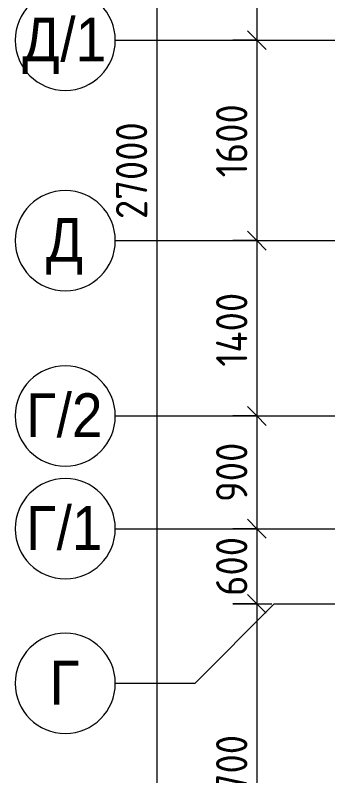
# Model space of a CAD drawing. Header units: millimetres. Extents: x 315 to 209858, y -8553 to 29000.
# Drawn here: x 5492 to 7989, y 9127 to 15200 of the extents above; entities that cross this region are included whole.
import ezdxf

# ---------------------------------------------------------------- set-up
doc = ezdxf.new("R2010")
doc.units = ezdxf.units.MM
for name, color, linetype, lineweight in [('A-ANNO-DIMS', 7, 'Continuous', 9), ('A-ANNO-DIMS-100', 7, 'Continuous', 9), ('Оси', 7, 'Continuous', 9), ('Оси-1', 7, 'Continuous', 20)]:
    doc.layers.add(name, color=color, linetype=linetype, lineweight=lineweight)
doc.styles.add('Arial', font='arial.ttf', dxfattribs={"width": 0.9, "height": 350})
doc.styles.add('ISOCPEUR_2', font='isocpeur.ttf', dxfattribs={"width": 0.9, "height": 250})
doc.dimstyles.new('ISO-2_5_0_9К_БОЛЬШОЙ', dxfattribs={"dimscale": 304.8, "dimtxt": 248.995294, "dimasz": 0.492126, "dimexe": 0.393701, "dimexo": 0.984252, "dimgap": 0, "dimtad": 1, "dimdec": 0, "dimrnd": 10, "dimzin": 0, "dimdsep": 46, "dimtxsty": 'ISOCPEUR_2', "dimblk1": 'OBLIQUE', "dimblk2": 'OBLIQUE', "dimsah": 1, "dimcen": 0.09, "dimdle": 0.393701, "dimazin": 0, "dimtfac": 1, "dimtdec": 4, "dimtix": 1, "dimtmove": 0, "dimatfit": 3, "dimfxl": 1, "dimtvp": 1, "dimtolj": 1, "dimtzin": 0, "dimarcsym": 2})
doc.dimstyles.new('ISO-2_5_0_9К_БОЛЬШОЙ_1', dxfattribs={"dimscale": 304.8, "dimtxt": 248.995294, "dimasz": 0.492126, "dimexe": 0.393701, "dimexo": 0.984252, "dimgap": 0, "dimtad": 1, "dimdec": 0, "dimrnd": 10, "dimzin": 0, "dimdsep": 46, "dimtxsty": 'ISOCPEUR_2', "dimblk1": 'OBLIQUE', "dimblk2": 'OBLIQUE', "dimsah": 1, "dimcen": 0.09, "dimdle": 0.393701, "dimazin": 0, "dimtfac": 1, "dimtdec": 4, "dimtix": 1, "dimtmove": 2, "dimatfit": 3, "dimfxl": 1, "dimtvp": 1, "dimtolj": 1, "dimtzin": 0, "dimarcsym": 2})

# ---------------------------------------------------------------- blocks, each defined once
blk = doc.blocks.new('Ось сетки - D8-29747960-План устройствa полов 2 этажа в осях 12-23')
at = {"layer": 'Оси-1'}
for start, end in [(360, 180), (180, 360)]:
    blk.add_arc((0, 0), 4, start, end, dxfattribs=at)
blk = doc.blocks.new('DIMBLOCK5-План устройствa полов 2 этажа в осях 12-23')
at = {"layer": 'A-ANNO-DIMS-100', "lineweight": 20}
for p, q in [((7423.2, 17000), (7348.2, 17075)), ((7423.2, 17000), (7498.2, 16925)), ((7423.2, 15000), (7348.2, 15075)), ((7423.2, 15000), (7498.2, 14925))]:
    blk.add_line(p, q, dxfattribs=at)
at = {"layer": 'A-ANNO-DIMS-100'}
for p, q in [((7229.3, 17000), (7543.2, 17000)), ((7423.2, 17000), (7229.3, 17000)), ((7423.2, 17000), (7423.2, 15000)), ((7229.3, 15000), (7543.2, 15000)), ((7423.2, 15000), (7229.3, 15000))]:
    blk.add_line(p, q, dxfattribs=at)
at = {"layer": 'A-ANNO-DIMS-100', "color": 0, "insert": (7096.6, 15684), "char_height": 250, "width": 758.478, "attachment_point": 1, "rotation": 90, "line_spacing_factor": 1.149209, "style": 'ISOCPEUR_2'}
blk.add_mtext('2000', dxfattribs=at)
blk = doc.blocks.new('_Oblique')
at = {"color": 0, "linetype": 'ByBlock', "lineweight": -2}
blk.add_line((-0.5, -0.5), (0.5, 0.5), dxfattribs=at)
blk = doc.blocks.new('DIMBLOCK6-План устройствa полов 2 этажа в осях 12-23')
at = {"layer": 'A-ANNO-DIMS-100', "lineweight": 20}
for p, q in [((7423.2, 15000), (7348.2, 15075)), ((7423.2, 15000), (7498.2, 14925)), ((7423.2, 13400), (7348.2, 13475)), ((7423.2, 13400), (7498.2, 13325))]:
    blk.add_line(p, q, dxfattribs=at)
at = {"layer": 'A-ANNO-DIMS-100'}
for p, q in [((7229.3, 15000), (7543.2, 15000)), ((7423.2, 15000), (7229.3, 15000)), ((7423.2, 15000), (7423.2, 13400)), ((7229.3, 13400), (7543.2, 13400)), ((7423.2, 13400), (7229.3, 13400))]:
    blk.add_line(p, q, dxfattribs=at)
at = {"layer": 'A-ANNO-DIMS-100', "color": 0, "insert": (7096.6, 13905.5), "char_height": 250, "width": 706.764, "attachment_point": 1, "rotation": 90, "line_spacing_factor": 1.149209, "style": 'ISOCPEUR_2'}
blk.add_mtext('1600', dxfattribs=at)
blk = doc.blocks.new('DIMBLOCK7-План устройствa полов 2 этажа в осях 12-23')
at = {"layer": 'A-ANNO-DIMS-100', "lineweight": 20}
for p, q in [((7423.2, 13400), (7348.2, 13475)), ((7423.2, 13400), (7498.2, 13325)), ((7423.2, 12000), (7348.2, 12075)), ((7423.2, 12000), (7498.2, 11925))]:
    blk.add_line(p, q, dxfattribs=at)
at = {"layer": 'A-ANNO-DIMS-100'}
for p, q in [((7229.3, 13400), (7543.2, 13400)), ((7423.2, 13400), (7229.3, 13400)), ((7423.2, 13400), (7423.2, 12000)), ((7229.3, 12000), (7543.2, 12000)), ((7423.2, 12000), (7229.3, 12000))]:
    blk.add_line(p, q, dxfattribs=at)
at = {"layer": 'A-ANNO-DIMS-100', "color": 0, "insert": (7096.6, 12393.5), "char_height": 250, "width": 735.494, "attachment_point": 1, "rotation": 90, "line_spacing_factor": 1.149209, "style": 'ISOCPEUR_2'}
blk.add_mtext('1400', dxfattribs=at)
blk = doc.blocks.new('DIMBLOCK8-План устройствa полов 2 этажа в осях 12-23')
at = {"layer": 'A-ANNO-DIMS-100', "lineweight": 20}
for p, q in [((7423.2, 12000), (7348.2, 12075)), ((7423.2, 12000), (7498.2, 11925)), ((7423.2, 11100), (7348.2, 11175)), ((7423.2, 11100), (7498.2, 11025))]:
    blk.add_line(p, q, dxfattribs=at)
at = {"layer": 'A-ANNO-DIMS-100'}
for p, q in [((7229.3, 12000), (7543.2, 12000)), ((7423.2, 12000), (7229.3, 12000)), ((7423.2, 12000), (7423.2, 11100)), ((7229.3, 11100), (7543.2, 11100)), ((7423.2, 11100), (7229.3, 11100))]:
    blk.add_line(p, q, dxfattribs=at)
at = {"layer": 'A-ANNO-DIMS-100', "color": 0, "insert": (7096.6, 11313), "char_height": 250, "width": 568.858, "attachment_point": 1, "rotation": 90, "line_spacing_factor": 1.149209, "style": 'ISOCPEUR_2'}
blk.add_mtext('900', dxfattribs=at)
blk = doc.blocks.new('DIMBLOCK9-План устройствa полов 2 этажа в осях 12-23')
at = {"layer": 'A-ANNO-DIMS-100', "lineweight": 20}
for p, q in [((7423.2, 11100), (7348.2, 11175)), ((7423.2, 11100), (7498.2, 11025)), ((7423.2, 10500), (7348.2, 10575)), ((7423.2, 10500), (7498.2, 10425))]:
    blk.add_line(p, q, dxfattribs=at)
at = {"layer": 'A-ANNO-DIMS-100'}
for p, q in [((7229.3, 11100), (7543.2, 11100)), ((7423.2, 11100), (7229.3, 11100)), ((7423.2, 11100), (7423.2, 10500)), ((7229.3, 10500), (7543.2, 10500)), ((7423.2, 10500), (7229.3, 10500))]:
    blk.add_line(p, q, dxfattribs=at)
at = {"layer": 'A-ANNO-DIMS-100', "color": 0, "insert": (7096.6, 10563), "char_height": 250, "width": 568.858, "attachment_point": 1, "rotation": 90, "line_spacing_factor": 1.149209, "style": 'ISOCPEUR_2'}
blk.add_mtext('600', dxfattribs=at)
blk = doc.blocks.new('DIMBLOCK10-План устройствa полов 2 этажа в осях 12-23')
at = {"layer": 'A-ANNO-DIMS-100', "lineweight": 20}
for p, q in [((7423.2, 10500), (7348.2, 10575)), ((7423.2, 10500), (7498.2, 10425)), ((7423.2, 7800), (7348.2, 7875)), ((7423.2, 7800), (7498.2, 7725))]:
    blk.add_line(p, q, dxfattribs=at)
at = {"layer": 'A-ANNO-DIMS-100'}
for p, q in [((7229.3, 10500), (7543.2, 10500)), ((7423.2, 10500), (7229.3, 10500)), ((7423.2, 10500), (7423.2, 7800)), ((7229.3, 7800), (7543.2, 7800)), ((7423.2, 7800), (7229.3, 7800))]:
    blk.add_line(p, q, dxfattribs=at)
at = {"layer": 'A-ANNO-DIMS-100', "color": 0, "insert": (7096.6, 8834), "char_height": 250, "width": 758.478, "attachment_point": 1, "rotation": 90, "line_spacing_factor": 1.149209, "style": 'ISOCPEUR_2'}
blk.add_mtext('2700', dxfattribs=at)
blk = doc.blocks.new('DIMBLOCK13-План устройствa полов 2 этажа в осях 12-23')
at = {"layer": 'A-ANNO-DIMS-100'}
for p, q in [((6623.2, 27120), (6623.2, -120)), ((6429.3, 27000), (6743.2, 27000)), ((6623.2, 27000), (6429.3, 27000)), ((6429.3, 0), (6743.2, 0)), ((6623.2, 0), (6429.3, 0))]:
    blk.add_line(p, q, dxfattribs=at)
at = {"layer": 'A-ANNO-DIMS-100', "lineweight": 20}
for p, q in [((6623.2, 27000), (6548.2, 27075)), ((6623.2, 27000), (6698.2, 26925)), ((6623.2, 0), (6548.2, 75)), ((6623.2, 0), (6698.2, -75))]:
    blk.add_line(p, q, dxfattribs=at)
at = {"layer": 'A-ANNO-DIMS-100', "color": 0, "insert": (6296.6, 13572), "char_height": 250, "width": 948.097, "attachment_point": 1, "rotation": 90, "line_spacing_factor": 1.149209, "style": 'ISOCPEUR_2'}
blk.add_mtext('27000', dxfattribs=at)

msp = doc.modelspace()

# ---------------------------------------------------------------- linework, layer by layer
at = {"layer": 'Оси'}
for p, q in [((6291.8, 15000), (8791.8, 15000)), ((6291.8, 13400), (8791.8, 13400)), ((6291.8, 12000), (8791.8, 12000)), ((6291.8, 11100), (8791.8, 11100)), ((7561.8, 10500), (6926.8, 9865)), ((7561.8, 10500), (10061.8, 10500)), ((6926.8, 9865), (6291.8, 9865))]:
    msp.add_line(p, q, dxfattribs=at)

# ---------------------------------------------------------------- block references
at = {"layer": 'Оси-1', "xscale": 99.99999999999993, "yscale": 99.99999999999993, "zscale": 99.99999999999993, "rotation": 269.9999999999994}
for p in [(5891.8, 15000), (5891.8, 13400), (5891.8, 12000), (5891.8, 11100), (5891.8, 9865)]:
    msp.add_blockref('Ось сетки - D8-29747960-План устройствa полов 2 этажа в осях 12-23', p, dxfattribs=at)

# ---------------------------------------------------------------- texts
at = {"layer": 'Оси', "char_height": 350, "attachment_point": 1, "style": 'Arial'}
for s, insert, width in [('/1', (5852.3, 15181), 454.557), ('\\fArial|b0|i0|c204|p34|;\\W.9;Д', (5548.7, 15181), 367.975), ('\\fArial|b0|i0|c204|p34|;\\W.9;Д', (5736.3, 13581), 367.975), ('\\fArial|b0|i0|c204|p34|;\\W.9;Г', (5578.4, 12181), 295.823), ('/2', (5822.5, 12181), 454.557), ('/1', (5822.5, 11281), 454.557), ('\\fArial|b0|i0|c204|p34|;\\W.9;Г', (5578.4, 11281), 295.823), ('\\fArial|b0|i0|c204|p34|;\\W.9;Г', (5766, 10046), 295.823)]:
    msp.add_mtext(s, dxfattribs=dict(at, insert=insert, width=width))

# ---------------------------------------------------------------- dimensions: what is measured, and where the dimension line sits
at = {"layer": 'A-ANNO-DIMS'}
dim = msp.add_linear_dim(base=(6623.2, 0), p1=(6729.3, 27000), p2=(6729.3, 0), angle=90, dimstyle='ISO-2_5_0_9К_БОЛЬШОЙ_1', override={"dimpost": '<>', "dimfxl": 26999.999823}, dxfattribs=at)
dim.commit()
dim.dimension.update_dxf_attribs({"geometry": 'DIMBLOCK13-План устройствa полов 2 этажа в осях 12-23', "text_midpoint": (6463.3, 14046), "dimtype": 160, "text_rotation": 90})
for base, p1, p2, override, picture, middle in [((7423.2, 15000), (7529.3, 17000), (7529.3, 15000), {"dimpost": '<>', "dimfxl": 2000.000075}, 'DIMBLOCK5-План устройствa полов 2 этажа в осях 12-23', (7298.2, 16000)), ((7423.2, 13400), (7529.3, 15000), (7529.3, 13400), {"dimpost": '<>', "dimfxl": 1600}, 'DIMBLOCK6-План устройствa полов 2 этажа в осях 12-23', (7298.2, 14200)), ((7423.2, 12000), (7529.3, 13400), (7529.3, 12000), {"dimpost": '<>', "dimfxl": 1399.999995}, 'DIMBLOCK7-План устройствa полов 2 этажа в осях 12-23', (7298.2, 12700)), ((7423.2, 11100), (7529.3, 12000), (7529.3, 11100), {"dimpost": '<>', "dimfxl": 900}, 'DIMBLOCK8-План устройствa полов 2 этажа в осях 12-23', (7298.2, 11550)), ((7423.2, 10500), (7529.3, 11100), (7529.3, 10500), {"dimpost": '<>', "dimfxl": 600}, 'DIMBLOCK9-План устройствa полов 2 этажа в осях 12-23', (7298.2, 10800)), ((7423.2, 7800), (7529.3, 10500), (7529.3, 7800), {"dimpost": '<>', "dimfxl": 2700}, 'DIMBLOCK10-План устройствa полов 2 этажа в осях 12-23', (7298.2, 9150))]:
    dim = msp.add_linear_dim(base=base, p1=p1, p2=p2, angle=90, dimstyle='ISO-2_5_0_9К_БОЛЬШОЙ', override=override, dxfattribs=at)
    dim.commit()
    dim.dimension.update_dxf_attribs({"geometry": picture, "text_midpoint": middle})

doc.saveas('drawing.dxf')
